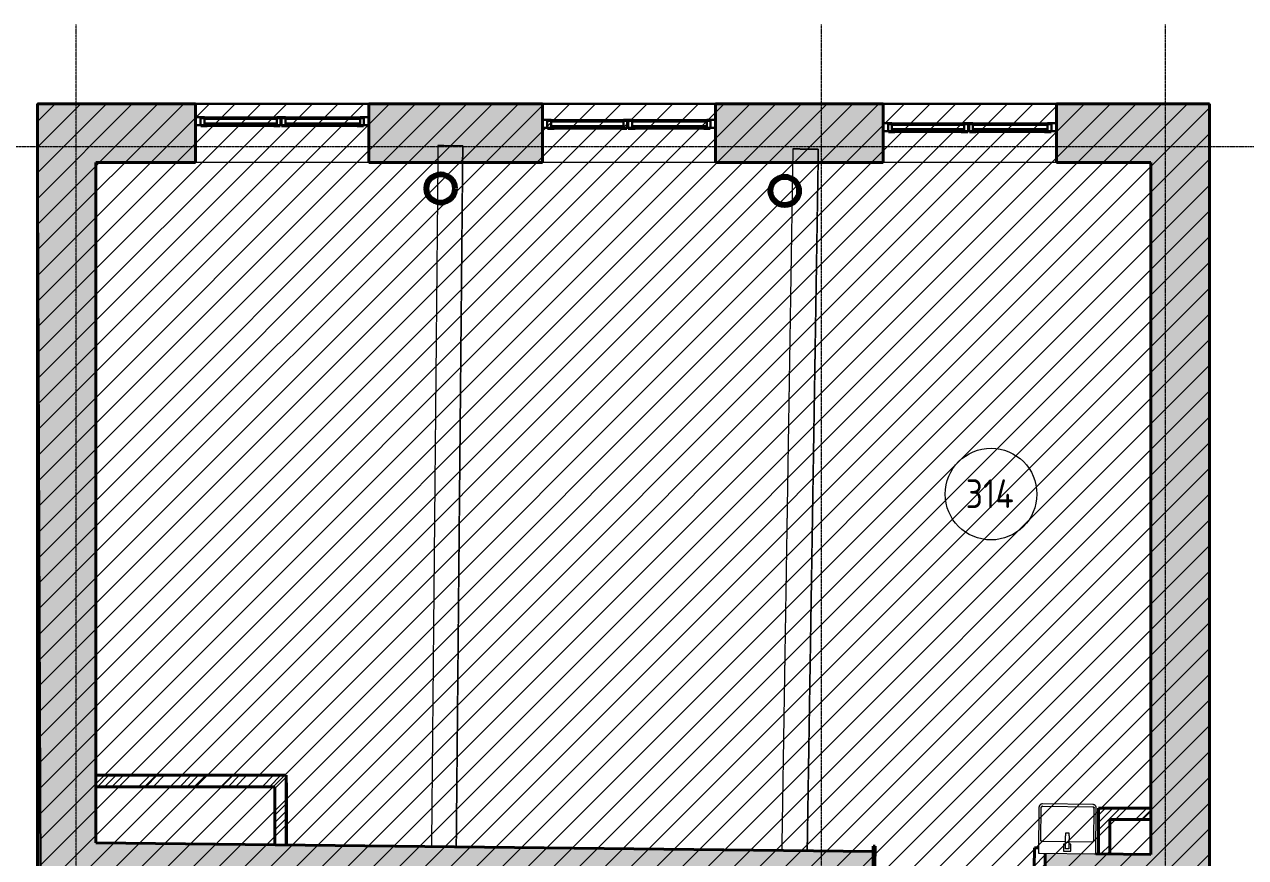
# Model space of a CAD drawing. Header units: millimetres. Extents: x -11886 to 379896, y -8130 to 47743.
# Drawn here: x 209586 to 220237, y 37305 to 44572 of the extents above; entities that cross this region are included whole.
import ezdxf

# ---------------------------------------------------------------- set-up
doc = ezdxf.new("R2010")
doc.units = ezdxf.units.MM
for name, pattern in [('ADSK_Линия сетки', [25, 20, -2.5, 0, -2.5]), ('ADSK_Сверху', [4.5, 3, -1.5]), ('ADSK_Снесено', [4.5, 3, -1.5])]:
    doc.linetypes.add(name, pattern=pattern)
for name, color, linetype, lineweight, true_color in [('_ Окна', 5, 'Continuous', 30, 0x0000ff), ('Витраж', 5, 'Continuous', 18, 0x0000ff), ('Окна', 5, 'Continuous', 18, 0x0000ff), ('Панели витража', 5, 'Continuous', 18, 0x0000ff), ('планы со стояками отопление_dwg', 7, 'Continuous', 9, 0x767676), ('Сантехника', 5, 'Continuous', 18, 0x0000ff), ('Стены внутренние', 5, 'Continuous', 18, 0x0000ff), ('Стены наружные', 1, 'ADSK_Снесено', 18, 0xff0000)]:
    doc.layers.add(name, color=color, linetype=linetype, lineweight=lineweight, true_color=true_color)
for name, color, linetype, lineweight in [('Каркас', 7, 'Continuous', 18), ('Марки помещений', 7, 'Continuous', 20), ('Оси', 7, 'Continuous', 9), ('Стены', 7, 'Continuous', 18), ('Стены разрез', 7, 'Continuous', 40), ('стояки', 7, 'Continuous', 9)]:
    doc.layers.add(name, color=color, linetype=linetype, lineweight=lineweight)
doc.styles.add('GOST Common_2', font='GOST_Common.ttf', dxfattribs={"width": 0.9, "height": 250})
pattern_1 = [(45, (215977.25, 150), (-179.6051, 179.6051), []), (45, (216040.75, 150), (0, 359.2102), []), (45, (215913.75, 150), (0, 359.2102), [])]

# ---------------------------------------------------------------- blocks, each defined once
blk = doc.blocks.new('Витраж-тент со смещением вовне - 60мм 34 сдвиг-2061685-03 План 3-го этажа')
at = {"layer": '_ Окна', "color": 161, "linetype": 'ADSK_Сверху', "true_color": 0xaaaaff}
for p, q in [((-349.5, 25), (-349.5, -45)), ((-349.5, 25), (-315.5, 25)), ((-349.5, -45), (-349.5, 25)), ((349.5, 25), (315.5, 25)), ((349.5, -45), (349.5, 25)), ((349.5, -45), (349.5, 25)), ((-289.5, -45), (-349.5, -45)), ((-289.5, -35), (-289.5, -45)), ((289.5, -35), (289.5, -45)), ((289.5, -45), (349.5, -45))]:
    blk.add_line(p, q, dxfattribs=at)
at = {"layer": 'Окна', "color": 161, "linetype": 'ADSK_Сверху', "true_color": 0xaaaaff}
blk.add_line((-289.5, -45), (289.5, -45), dxfattribs=at)
blk = doc.blocks.new('Прямоугольный импост - 70х20_56мм-1433842-03 План 3-го этажа')
at = {"layer": 'Витраж', "color": 161, "linetype": 'ADSK_Сверху', "true_color": 0xaaaaff}
for p, q in [((-4153, 43614), (-4115, 43614)), ((-3464, 43614), (-3388, 43614)), ((-3388, 43544), (-3388, 43614)), ((-4153, 43544), (-4115, 43544)), ((-3464, 43544), (-3388, 43544))]:
    blk.add_line(p, q, dxfattribs=at)
blk = doc.blocks.new('Прямоугольный импост - 70х20_56мм-1257200-03 План 3-го этажа')
at = {"layer": 'Витраж', "color": 161, "linetype": 'ADSK_Сверху', "true_color": 0xaaaaff}
for p, q in [((-76, 35), (0, 35)), ((0, 35), (0, -35)), ((0, -35), (-76, -35))]:
    blk.add_line(p, q, dxfattribs=at)
blk = doc.blocks.new('Прямоугольный импост - 70х20_56мм-1257201-03 План 3-го этажа')
at = {"layer": 'Витраж', "color": 161, "linetype": 'ADSK_Сверху', "true_color": 0xaaaaff}
for p, q in [((0, 35), (-76, 35)), ((0, -35), (0, 35)), ((-76, -35), (0, -35))]:
    blk.add_line(p, q, dxfattribs=at)
blk = doc.blocks.new('Витраж-тент со смещением вовне - 60мм 34 сдвиг-2061687-03 План 3-го этажа')
at = {"layer": '_ Окна', "color": 161, "linetype": 'ADSK_Сверху', "true_color": 0xaaaaff}
for p, q in [((-359.5, 25), (-359.5, -45)), ((-359.5, 25), (-325.5, 25)), ((-359.5, -45), (-359.5, 25)), ((359.5, 25), (325.5, 25)), ((359.5, -45), (359.5, 25)), ((359.5, -45), (359.5, 25)), ((-299.5, -45), (-359.5, -45)), ((-299.5, -35), (-299.5, -45)), ((299.5, -35), (299.5, -45)), ((299.5, -45), (359.5, -45))]:
    blk.add_line(p, q, dxfattribs=at)
at = {"layer": 'Окна', "color": 161, "linetype": 'ADSK_Сверху', "true_color": 0xaaaaff}
blk.add_line((-299.5, -45), (299.5, -45), dxfattribs=at)
blk = doc.blocks.new('Прямоугольный импост - 70х20_56мм-1245127-03 План 3-го этажа')
at = {"layer": 'Витраж', "color": 161, "linetype": 'ADSK_Сверху', "true_color": 0xaaaaff}
for p, q in [((-4898, 43614), (-4898, 43544)), ((-4898, 43614), (-4822, 43614)), ((-4191, 43614), (-4153, 43614)), ((-4898, 43544), (-4822, 43544)), ((-4191, 43544), (-4153, 43544))]:
    blk.add_line(p, q, dxfattribs=at)
blk = doc.blocks.new('Прямоугольный импост - 70х76мм-1464156-03 План 3-го этажа')
at = {"layer": 'Витраж', "color": 161, "linetype": 'ADSK_Сверху', "true_color": 0xaaaaff}
for p, q in [((-38, 35), (38, 35)), ((38, -35), (-38, -35))]:
    blk.add_line(p, q, dxfattribs=at)
blk = doc.blocks.new('Прямоугольный импост - 70х60мм-1433844-03 План 3-го этажа')
at = {"layer": 'Витраж', "color": 161, "linetype": 'ADSK_Сверху', "true_color": 0xaaaaff}
for p, q in [((-4115, 43614), (-4115, 43544)), ((-4115, 43614), (-3464, 43614)), ((-3464, 43544), (-3464, 43614)), ((-4115, 43544), (-3464, 43544))]:
    blk.add_line(p, q, dxfattribs=at)
blk = doc.blocks.new('Прямоугольный импост - 70х60мм-1245129-03 План 3-го этажа')
at = {"layer": 'Витраж', "color": 161, "linetype": 'ADSK_Сверху', "true_color": 0xaaaaff}
for p, q in [((-4822, 43614), (-4822, 43544)), ((-4822, 43614), (-4191, 43614)), ((-4191, 43544), (-4191, 43614)), ((-4822, 43544), (-4191, 43544))]:
    blk.add_line(p, q, dxfattribs=at)
blk = doc.blocks.new('Системная панель - _AR_Стекло_40мм_привязка по центру-1245161-03 План 3-го этажа')
at = {"layer": 'Панели витража', "lineweight": 30}
for p, q in [((315.5, 20), (-315.5, 20)), ((-315.5, 20), (-315.5, -20)), ((315.5, -20), (315.5, 20)), ((-315.5, -20), (315.5, -20))]:
    blk.add_line(p, q, dxfattribs=at)
blk = doc.blocks.new('Прямоугольный импост - 70х40_56мм-1245126-03 План 3-го этажа')
at = {"layer": 'Витраж'}
for p, q in [((-4191, 43614), (-4822, 43614)), ((-4191, 43544), (-4822, 43544))]:
    blk.add_line(p, q, dxfattribs=at)
blk = doc.blocks.new('Прямоугольный импост - 70х20_56мм-1245176-03 План 3-го этажа')
at = {"layer": 'Витраж', "lineweight": 30}
for p, q in [((-76, 35), (0, 35)), ((-76, -35), (-76, 35)), ((0, 35), (0, -35)), ((0, -35), (-76, -35))]:
    blk.add_line(p, q, dxfattribs=at)
blk = doc.blocks.new('Прямоугольный импост - 70х20_56мм-1245178-03 План 3-го этажа')
at = {"layer": 'Витраж', "lineweight": 30}
for p, q in [((0, 35), (-76, 35)), ((-76, 35), (-76, -35)), ((0, -35), (0, 35)), ((-76, -35), (0, -35))]:
    blk.add_line(p, q, dxfattribs=at)
blk = doc.blocks.new('Системная панель - _AR_Стекло_40мм_привязка по центру-1433845-03 План 3-го этажа')
at = {"layer": 'Панели витража', "lineweight": 30}
for p, q in [((325.5, 20), (-325.5, 20)), ((-325.5, 20), (-325.5, -20)), ((325.5, -20), (325.5, 20)), ((-325.5, -20), (325.5, -20))]:
    blk.add_line(p, q, dxfattribs=at)
blk = doc.blocks.new('Прямоугольный импост - 70х40_56мм-1433843-03 План 3-го этажа')
at = {"layer": 'Витраж'}
for p, q in [((-3464, 43614), (-4115, 43614)), ((-3464, 43544), (-4115, 43544))]:
    blk.add_line(p, q, dxfattribs=at)
blk = doc.blocks.new('Прямоугольный импост - 70х76мм-1245173-03 План 3-го этажа')
at = {"layer": 'Витраж', "lineweight": 30}
for p, q in [((-38, 35), (38, 35)), ((-38, -35), (-38, 35)), ((38, 35), (38, -35)), ((38, -35), (-38, -35))]:
    blk.add_line(p, q, dxfattribs=at)
blk = doc.blocks.new('Новые проёмы 3 этаж - Новые проёмы 3 этаж-1676495-03 План 3-го этажа')
at = {"layer": 'Стены'}
h = blk.add_hatch(dxfattribs=at)
h.set_pattern_fill('FP_4', color=256, style=0, pattern_type=2)
h.set_pattern_definition([(45, (0, 0), (-70.71068, 70.71068), [])])
h.paths.add_polyline_path([(2506, 36771), (2506, 36812), (2456, 36812), (2456, 36772), (2486, 36772)])
h.paths.add_polyline_path([(2416, 36773), (2416, 36813), (2456, 36813), (2456, 36853), (2447, 36853), (2447, 36883), (2507, 36882), (2510, 37192), (2453, 37193), (2453, 37240), (2418, 37239), (2409, 36773)])
h.paths.add_polyline_path([(1020, 36798), (1020, 36829), (1006, 36829), (1006, 36798), (1010, 36798)])
h.paths.add_polyline_path([(1022, 36899), (1028, 37256), (1011, 37256), (1007, 36899), (1011, 36899)])
at = {"layer": 'Стены разрез'}
for p, q in [((1011, 37256), (1007, 36899)), ((1028, 37256), (1011, 37256)), ((1022, 36899), (1028, 37256)), ((2418, 37240), (2409, 36773)), ((2454, 37240), (2418, 37240)), ((2507, 36882), (2510, 37192))]:
    blk.add_line(p, q, dxfattribs=at)
blk = doc.blocks.new('Parametric_Porcelain_bathroom_sink_20774 - 500х430мм-V214-03 План 3-го этажа')
at = {"layer": 'Сантехника'}
for p, q in [((-125, 540), (-125, 140)), ((-105, 253), (-105, 540)), ((345, 570), (-95, 570)), ((-95, 550), (345, 550)), ((355, 540), (355, 253)), ((375, 140), (375, 540)), ((110, 243), (-95, 243)), ((93, 221), (93, 162)), ((110, 223), (95, 223)), ((140, 319), (110, 319)), ((110, 319), (110, 296)), ((140, 319), (110, 319)), ((110, 236), (110, 296)), ((110, 201), (110, 236)), ((140, 236), (110, 236)), ((140, 296), (140, 319)), ((140, 296), (140, 236)), ((345, 243), (140, 243)), ((140, 236), (140, 201)), ((155, 223), (140, 223)), ((156, 162), (156, 221)), ((-125, 140), (-120, 140)), ((-120, 140), (-115, 140)), ((-115, 140), (365, 140)), ((95, 160), (155, 160)), ((110, 181), (110, 201)), ((140, 181), (110, 181)), ((140, 201), (140, 181)), ((365, 140), (370, 140)), ((370, 140), (375, 140))]:
    blk.add_line(p, q, dxfattribs=at)
at = {"layer": 'Сантехника', "flags": 128}
for points in [[(-95, 570), (-96, 570), (-97, 570), (-99, 570), (-100, 570), (-101, 569), (-102, 569), (-103, 569), (-104, 568), (-106, 568), (-107, 568), (-108, 567), (-109, 567), (-110, 566), (-111, 565), (-112, 565), (-113, 564), (-114, 563), (-115, 563), (-116, 562), (-117, 561), (-117, 560), (-118, 559), (-119, 558), (-120, 557), (-120, 556), (-121, 555), (-121, 554), (-122, 553), (-123, 552), (-123, 551), (-123, 550), (-124, 549), (-124, 547), (-124, 546), (-125, 545), (-125, 544), (-125, 543), (-125, 542), (-125, 540), (-125, 540)], [(-105, 540), (-105, 540), (-105, 541), (-105, 541), (-105, 542), (-105, 542), (-105, 542), (-105, 543), (-104, 543), (-104, 544), (-104, 544), (-104, 544), (-104, 545), (-104, 545), (-103, 545), (-103, 546), (-103, 546), (-103, 546), (-103, 547), (-102, 547), (-102, 547), (-102, 547), (-101, 548), (-101, 548), (-101, 548), (-100, 548), (-100, 549), (-100, 549), (-99, 549), (-99, 549), (-99, 549), (-98, 549), (-98, 550), (-97, 550), (-97, 550), (-97, 550), (-96, 550), (-96, 550), (-96, 550), (-95, 550), (-95, 550)], [(-105, 541), (-105, 541), (-105, 541), (-105, 540), (-105, 540)], [(-101, 548), (-101, 548), (-102, 548), (-102, 547), (-102, 547), (-102, 547)], [(-95, 550), (-95, 550), (-96, 550), (-96, 550), (-97, 550)], [(375, 540), (375, 541), (375, 542), (375, 544), (375, 545), (374, 546), (374, 547), (374, 548), (373, 549), (373, 551), (373, 552), (372, 553), (372, 554), (371, 555), (370, 556), (370, 557), (369, 558), (368, 559), (368, 560), (367, 561), (366, 562), (365, 562), (364, 563), (363, 564), (362, 565), (361, 565), (360, 566), (359, 566), (358, 567), (357, 568), (356, 568), (355, 568), (354, 569), (352, 569), (351, 569), (350, 570), (349, 570), (348, 570), (347, 570), (345, 570), (345, 570)], [(346, 550), (346, 550), (346, 550), (345, 550), (345, 550)], [(345, 550), (345, 550), (346, 550), (346, 550), (347, 550), (347, 550), (347, 550), (348, 550), (348, 549), (349, 549), (349, 549), (349, 549), (350, 549), (350, 549), (350, 548), (351, 548), (351, 548), (351, 548), (352, 548), (352, 547), (352, 547), (352, 547), (353, 546), (353, 546), (353, 546), (353, 545), (354, 545), (354, 545), (354, 544), (354, 544), (354, 544), (354, 543), (355, 543), (355, 542), (355, 542), (355, 542), (355, 541), (355, 541), (355, 541), (355, 540), (355, 540)], [(353, 546), (353, 546), (353, 547), (352, 547), (352, 547), (352, 547)], [(355, 540), (355, 540), (355, 541), (355, 541), (355, 542)], [(-105, 253), (-105, 253), (-105, 252), (-105, 252), (-105, 252)], [(-95, 243), (-95, 243), (-96, 243), (-96, 243), (-97, 243), (-97, 243), (-97, 243), (-98, 244), (-98, 244), (-99, 244), (-99, 244), (-99, 244), (-100, 244), (-100, 244), (-100, 245), (-101, 245), (-101, 245), (-101, 245), (-102, 246), (-102, 246), (-102, 246), (-102, 246), (-103, 247), (-103, 247), (-103, 247), (-103, 248), (-104, 248), (-104, 248), (-104, 249), (-104, 249), (-104, 250), (-104, 250), (-105, 250), (-105, 251), (-105, 251), (-105, 251), (-105, 252), (-105, 252), (-105, 253), (-105, 253), (-105, 253)], [(-103, 247), (-103, 247), (-103, 247), (-102, 246), (-102, 246), (-102, 246)], [(-96, 243), (-96, 243), (-96, 243), (-95, 243), (-95, 243)], [(355, 253), (355, 253), (355, 252), (355, 252), (355, 252), (355, 251), (355, 251), (355, 250), (354, 250), (354, 250), (354, 249), (354, 249), (354, 249), (354, 248), (353, 248), (353, 248), (353, 247), (353, 247), (353, 247), (352, 246), (352, 246), (352, 246), (351, 245), (351, 245), (351, 245), (350, 245), (350, 245), (350, 244), (349, 244), (349, 244), (349, 244), (348, 244), (348, 244), (347, 243), (347, 243), (347, 243), (346, 243), (346, 243), (346, 243), (345, 243), (345, 243)], [(345, 243), (345, 243), (346, 243), (346, 243), (347, 243)], [(351, 245), (351, 245), (352, 246), (352, 246), (352, 246), (352, 246)], [(355, 252), (355, 252), (355, 253), (355, 253), (355, 253)]]:
    blk.add_lwpolyline(points, dxfattribs=at)
at = {"layer": 'Сантехника'}
for centre, radius, start, end in [((95, 221), 1.87, 120, 150), ((95, 221), 1.87, 90, 180), ((95, 221), 1.87, 120, 150), ((95, 221), 1.87, 120, 150), ((155, 221), 1.87, 0, 90), ((155, 221), 1.87, 30, 60), ((155, 221), 1.87, 30, 60), ((155, 221), 1.87, 30, 60), ((95, 162), 1.49, 180, 270), ((155, 162), 1.49, 270, 360)]:
    blk.add_arc(centre, radius, start, end, dxfattribs=at)
blk = doc.blocks.new('планы со стояками отопление_dwg-1484427-03 План 3-го этажа')
at = {"layer": 'стояки', "color": 246, "lineweight": 80, "true_color": 0x7f001f}
for centre in [(168338, 366607), (171339, 366586)]:
    blk.add_circle(centre, 124, dxfattribs=at)
blk = doc.blocks.new('ADSK_Марка_Помещение_ОдноЗначение - Номер-247393-03 План 3-го этажа')
at = {"layer": 'Марки помещений'}
blk.add_circle((0, 0), 4, dxfattribs=at)

msp = doc.modelspace()

# ---------------------------------------------------------------- hatches: boundary and pattern name
at = {"lineweight": 13, "true_color": 0x636466, "transparency": 33554559}
h = msp.add_hatch(dxfattribs=at)
h.set_pattern_fill('ANSI31', color=251, scale=50)
h.set_pattern_definition([(45, (215977.25, 85026.59), (-112.2532, 112.2532), [])])
h.paths.add_polyline_path([(219920.75, 43878.87), (209698.5, 43878.87), (209836.21, 8679.25), (216748.38, 8679.25), (216748.38, 12721.22), (219362.47, 12721.22), (219358.89, 13231.22), (219307.35, 21068.63), (219920.75, 21068.63)])
at = {"layer": 'Стены внутренние', "lineweight": 9}
h = msp.add_hatch(dxfattribs=at)
h.set_pattern_fill('FP_1', color=256, style=0, pattern_type=2)
h.set_pattern_definition(pattern_1)
h.paths.add_polyline_path([(211846.86, 37922.54), (211868.99, 37922.54), (211868.99, 38022.54), (210208.5, 38022.54), (210208.5, 37922.54), (211768.99, 37922.54)])
h = msp.add_hatch(dxfattribs=at)
h.set_pattern_fill('FP_1', color=256, style=0, pattern_type=2)
h.set_pattern_definition(pattern_1)
h.paths.add_polyline_path([(211868.99, 37415.24), (211868.99, 37922.54), (211768.99, 37922.54), (211768.99, 37416.34)])
h = msp.add_hatch(dxfattribs=at)
h.set_pattern_fill('FP_1', color=256, style=0, pattern_type=2)
h.set_pattern_definition(pattern_1)
h.paths.add_polyline_path([(219053.49, 37335.88), (219053.49, 37736.48), (218953.49, 37736.48), (218953.49, 37336.98)])
h = msp.add_hatch(dxfattribs=at)
h.set_pattern_fill('FP_1', color=256, style=0, pattern_type=2)
h.set_pattern_definition(pattern_1)
h.paths.add_polyline_path([(219410.75, 37636.48), (219410.75, 37736.48), (219053.49, 37736.48), (219053.49, 37636.48), (219391.22, 37636.48)])
at = {"layer": 'Стены внутренние', "true_color": 0xc0c0c0}
h = msp.add_hatch(color=9, dxfattribs=at)
h.paths.add_polyline_path([(219410.75, 36951.91), (219410.75, 37331.93), (218487.65, 37342.13), (218484.23, 36962.14), (219391.22, 36952.13)])
h.paths.add_polyline_path([(216983.54, 36978.72), (216987.74, 37358.7), (210208.5, 37433.58), (210208.5, 37053.56), (216724.82, 36981.58)])
at = {"layer": 'Стены наружные', "linetype": 'Continuous', "true_color": 0xc0c0c0}
h = msp.add_hatch(color=9, dxfattribs=at)
h.paths.add_polyline_path([(219410.75, 43368.87), (219410.75, 43878.87), (218586.19, 43878.87), (218586.19, 43368.87), (219371.26, 43368.87)])
h.paths.add_polyline_path([(215887.63, 43368.87), (217076.19, 43368.87), (217076.19, 43878.87), (215613.02, 43878.87), (215613.02, 43368.87)])
h.paths.add_polyline_path([(214103.02, 43368.87), (214103.02, 43878.87), (212588.92, 43878.87), (212588.92, 43368.87)])
h.paths.add_polyline_path([(210208.5, 43368.87), (211078.92, 43368.87), (211078.92, 43878.87), (209698.5, 43878.87), (209698.5, 43368.87), (210154.14, 43368.87)])
h = msp.add_hatch(color=9, dxfattribs=at)
h.paths.add_polyline_path([(219920.75, 21068.63), (219920.75, 22173.15), (219410.75, 22173.15), (219410.75, 21068.63), (219687.38, 21068.63)])
h.paths.add_polyline_path([(219606.78, 23943.15), (219920.75, 23943.15), (219920.75, 26198.62), (219410.75, 26198.62), (219410.75, 23943.15), (219597.82, 23943.15)])
h.paths.add_polyline_path([(219920.75, 27968.62), (219920.75, 30239.62), (219410.75, 30239.62), (219410.75, 27968.62), (219592.83, 27968.62)])
h.paths.add_polyline_path([(219920.75, 32009.62), (219920.75, 34241.58), (219410.75, 34241.58), (219410.75, 32009.62), (219592.83, 32009.62)])
h.paths.add_polyline_path([(219541.25, 36011.58), (219920.75, 36011.58), (219920.75, 43878.87), (219410.75, 43878.87), (219410.75, 36011.58)])
h = msp.add_hatch(color=9, dxfattribs=at)
h.paths.add_polyline_path([(209836.21, 21135.08), (210208.5, 21135.08), (210208.5, 22259.26), (209698.5, 22259.26), (209698.5, 21135.08)])
h.paths.add_polyline_path([(210029.23, 24029.26), (210208.5, 24029.26), (210208.5, 26191.19), (209698.5, 26191.19), (209698.5, 24029.26)])
h.paths.add_polyline_path([(210208.5, 27961.19), (210208.5, 30218.98), (209698.5, 30218.98), (209698.5, 27961.19), (210043.37, 27961.19)])
h.paths.add_polyline_path([(210029.23, 31988.98), (210208.5, 31988.98), (210208.5, 34264.95), (209698.5, 34264.95), (209698.5, 31988.98)])
h.paths.add_polyline_path([(209698.5, 36034.95), (210208.5, 36034.95), (210208.5, 43368.87), (209698.5, 43368.87), (209698.5, 39633.31)])

# ---------------------------------------------------------------- linework, layer by layer
at = {"color": 251, "lineweight": 30, "true_color": 0x636466}
msp.add_lwpolyline([(216267.75, 8679.25), (209836.21, 8679.25), (209698.5, 43878.87), (219920.75, 43878.87), (219920.75, 21068.63), (219307.35, 21068.63), (219358.89, 13231.22)], dxfattribs=at)
at = {"layer": 'Каркас', "color": 253, "linetype": 'ADSK_Сверху', "true_color": 0xb2b2b2}
for p, q in [((213192.7, 43514.87), (213135.91, 37401.24)), ((213192.7, 43514.87), (213408.99, 43512.86)), ((213352.19, 37398.85), (213408.99, 43512.86)), ((216287.99, 43486.26), (216190.94, 37367.5)), ((216287.99, 43486.26), (216510.16, 43482.73)), ((216413.13, 37365.04), (216510.16, 43482.73)), ((213135.91, 37401.24), (213352.19, 37398.85)), ((216190.94, 37367.5), (216413.13, 37365.04))]:
    msp.add_line(p, q, dxfattribs=at)
at = {"layer": 'Каркас', "color": 253, "linetype": 'ADSK_Сверху', "true_color": 0xaaaaaa}
for p, q in [((213192.7, 43514.87), (213135.91, 37401.24)), ((213408.99, 43512.86), (213192.7, 43514.87)), ((213408.99, 43512.86), (213352.19, 37398.85)), ((216287.99, 43486.26), (216190.94, 37367.5)), ((216510.16, 43482.73), (216287.99, 43486.26)), ((216510.16, 43482.73), (216413.13, 37365.04)), ((213352.19, 37398.85), (213135.91, 37401.24)), ((216413.13, 37365.04), (216190.94, 37367.5))]:
    msp.add_line(p, q, dxfattribs=at)
at = {"layer": 'Оси', "linetype": 'ADSK_Линия сетки'}
for p, q in [((210037.16, -5309.21), (210037.16, 44571.85)), ((216537.16, -5309.21), (216537.16, 44571.85)), ((219537.16, -5309.21), (219537.16, 44571.85)), ((204891.03, 43506.79), (273118.97, 43506.79))]:
    msp.add_line(p, q, dxfattribs=at)
at = {"layer": 'Стены внутренние', "color": 18, "lineweight": 40, "true_color": 0x000000}
for p, q in [((211868.99, 38022.54), (210208.5, 38022.54)), ((210208.5, 38022.54), (210208.5, 37922.54)), ((210208.5, 37922.54), (211768.99, 37922.54)), ((211768.99, 37922.54), (211768.99, 37416.34)), ((211868.99, 37415.24), (211868.99, 38022.54)), ((218953.49, 37736.48), (218953.49, 37336.98)), ((219410.75, 37736.48), (218953.49, 37736.48)), ((219410.75, 37636.48), (219410.75, 37736.48)), ((219053.49, 37335.88), (219053.49, 37636.48)), ((219053.49, 37636.48), (219410.75, 37636.48)), ((216987.74, 37358.7), (210208.5, 37433.58)), ((216984.32, 37048.72), (216987.74, 37358.7)), ((218487.65, 37342.13), (218484.23, 37032.15)), ((219410.75, 37331.93), (218929.97, 37337.24))]:
    msp.add_line(p, q, dxfattribs=at)
at = {"layer": 'Стены внутренние', "color": 18, "linetype": 'ADSK_Сверху', "true_color": 0x000000}
for p, q in [((210208.5, 37922.54), (210208.5, 37955.63)), ((210208.5, 37922.54), (211768.99, 37922.54)), ((211768.99, 37922.54), (211768.99, 37416.34)), ((211880.99, 37415.1), (211880.99, 37955.63)), ((211880.99, 37415.1), (211768.99, 37416.34))]:
    msp.add_line(p, q, dxfattribs=at)
at = {"layer": 'Стены наружные', "color": 18, "linetype": 'Continuous', "lineweight": 40, "true_color": 0x000000}
for p, q in [((211078.92, 43878.87), (209698.5, 43878.87)), ((209698.5, 43878.87), (209698.5, 36034.95)), ((211078.92, 43368.87), (211078.92, 43878.87)), ((214103.02, 43878.87), (212588.92, 43878.87)), ((212588.92, 43878.87), (212588.92, 43368.87)), ((214103.02, 43368.87), (214103.02, 43878.87)), ((217076.19, 43878.87), (215613.02, 43878.87)), ((215613.02, 43878.87), (215613.02, 43368.87)), ((217076.19, 43368.87), (217076.19, 43878.87)), ((219920.75, 43878.87), (218586.19, 43878.87)), ((218586.19, 43878.87), (218586.19, 43368.87)), ((219920.75, 36011.58), (219920.75, 43878.87)), ((210208.5, 43368.87), (211078.92, 43368.87)), ((210208.5, 38022.54), (210208.5, 43368.87)), ((212588.92, 43368.87), (214103.02, 43368.87)), ((215613.02, 43368.87), (217076.19, 43368.87)), ((218586.19, 43368.87), (219410.75, 43368.87)), ((219410.75, 43368.87), (219410.75, 37736.48)), ((210208.5, 37433.58), (210208.5, 37922.54)), ((219410.75, 37636.48), (219410.75, 37331.93))]:
    msp.add_line(p, q, dxfattribs=at)
at = {"layer": 'Стены наружные', "color": 18, "linetype": 'Continuous', "true_color": 0x000000}
for p, q in [((211078.92, 43878.87), (212588.92, 43878.87)), ((214103.02, 43878.87), (215613.02, 43878.87)), ((217076.19, 43878.87), (218586.19, 43878.87)), ((212588.92, 43368.87), (211078.92, 43368.87)), ((215613.02, 43368.87), (214103.02, 43368.87)), ((218586.19, 43368.87), (217076.19, 43368.87))]:
    msp.add_line(p, q, dxfattribs=at)

# ---------------------------------------------------------------- block references
at = {"layer": '_ Окна', "color": 161, "linetype": 'ADSK_Сверху', "true_color": 0xaaaaff}
for name, p in [('Витраж-тент со смещением вовне - 60мм 34 сдвиг-2061685-03 План 3-го этажа', (211470.42, 43728.98)), ('Витраж-тент со смещением вовне - 60мм 34 сдвиг-2061687-03 План 3-го этажа', (212187.42, 43728.98)), ('Витраж-тент со смещением вовне - 60мм 34 сдвиг-2061685-03 План 3-го этажа', (214494.52, 43705.38)), ('Витраж-тент со смещением вовне - 60мм 34 сдвиг-2061687-03 План 3-го этажа', (215211.52, 43705.38)), ('Витраж-тент со смещением вовне - 60мм 34 сдвиг-2061685-03 План 3-го этажа', (217467.69, 43676.89)), ('Витраж-тент со смещением вовне - 60мм 34 сдвиг-2061687-03 План 3-го этажа', (218184.69, 43676.89))]:
    msp.add_blockref(name, p, dxfattribs=at)
at = {"layer": 'Витраж', "color": 161, "linetype": 'ADSK_Сверху', "true_color": 0xaaaaff, "rotation": 180}
for p in [(211078.92, 43728.98), (214103.02, 43705.38), (217076.19, 43676.89)]:
    msp.add_blockref('Прямоугольный импост - 70х20_56мм-1257201-03 План 3-го этажа', p, dxfattribs=at)
at = {"layer": 'Витраж', "color": 161, "linetype": 'ADSK_Сверху', "true_color": 0xaaaaff}
for name, p in [('Прямоугольный импост - 70х20_56мм-1245127-03 План 3-го этажа', (215977.25, 150)), ('Прямоугольный импост - 70х60мм-1245129-03 План 3-го этажа', (215977.25, 150)), ('Прямоугольный импост - 70х20_56мм-1433842-03 План 3-го этажа', (215977.25, 150)), ('Прямоугольный импост - 70х60мм-1433844-03 План 3-го этажа', (215977.25, 150)), ('Прямоугольный импост - 70х20_56мм-1245127-03 План 3-го этажа', (219001.35, 126.39)), ('Прямоугольный импост - 70х60мм-1245129-03 План 3-го этажа', (219001.35, 126.39)), ('Прямоугольный импост - 70х20_56мм-1433842-03 План 3-го этажа', (219001.35, 126.39)), ('Прямоугольный импост - 70х60мм-1433844-03 План 3-го этажа', (219001.35, 126.39)), ('Прямоугольный импост - 70х20_56мм-1245127-03 План 3-го этажа', (221974.53, 97.9)), ('Прямоугольный импост - 70х60мм-1245129-03 План 3-го этажа', (221974.53, 97.9)), ('Прямоугольный импост - 70х20_56мм-1433842-03 План 3-го этажа', (221974.53, 97.9)), ('Прямоугольный импост - 70х60мм-1433844-03 План 3-го этажа', (221974.53, 97.9))]:
    msp.add_blockref(name, p, dxfattribs=at)
at = {"layer": 'Витраж', "rotation": 180}
for p in [(211078.92, 43728.98), (214103.02, 43705.38), (217076.19, 43676.89)]:
    msp.add_blockref('Прямоугольный импост - 70х20_56мм-1245178-03 План 3-го этажа', p, dxfattribs=at)
at = {"layer": 'Витраж'}
for name, p in [('Прямоугольный импост - 70х40_56мм-1245126-03 План 3-го этажа', (215977.25, 150)), ('Прямоугольный импост - 70х40_56мм-1433843-03 План 3-го этажа', (215977.25, 150)), ('Прямоугольный импост - 70х40_56мм-1245126-03 План 3-го этажа', (219001.35, 126.39)), ('Прямоугольный импост - 70х40_56мм-1433843-03 План 3-го этажа', (219001.35, 126.39)), ('Прямоугольный импост - 70х40_56мм-1245126-03 План 3-го этажа', (221974.53, 97.9)), ('Прямоугольный импост - 70х40_56мм-1433843-03 План 3-го этажа', (221974.53, 97.9))]:
    msp.add_blockref(name, p, dxfattribs=at)
at = {"layer": 'Витраж', "color": 161, "linetype": 'ADSK_Сверху', "true_color": 0xaaaaff, "extrusion": (0, 0, -1), "rotation": 180}
for name, p in [('Прямоугольный импост - 70х76мм-1464156-03 План 3-го этажа', (-211823.92, 43728.98)), ('Прямоугольный импост - 70х20_56мм-1257200-03 План 3-го этажа', (-212588.92, 43728.98)), ('Прямоугольный импост - 70х76мм-1464156-03 План 3-го этажа', (-214848.02, 43705.38)), ('Прямоугольный импост - 70х20_56мм-1257200-03 План 3-го этажа', (-215613.02, 43705.38)), ('Прямоугольный импост - 70х76мм-1464156-03 План 3-го этажа', (-217821.19, 43676.89)), ('Прямоугольный импост - 70х20_56мм-1257200-03 План 3-го этажа', (-218586.19, 43676.89))]:
    msp.add_blockref(name, p, dxfattribs=at)
at = {"layer": 'Витраж', "extrusion": (0, 0, -1), "rotation": 180}
for name, p in [('Прямоугольный импост - 70х76мм-1245173-03 План 3-го этажа', (-211823.92, 43728.98)), ('Прямоугольный импост - 70х20_56мм-1245176-03 План 3-го этажа', (-212588.92, 43728.98)), ('Прямоугольный импост - 70х76мм-1245173-03 План 3-го этажа', (-214848.02, 43705.38)), ('Прямоугольный импост - 70х20_56мм-1245176-03 План 3-го этажа', (-215613.02, 43705.38)), ('Прямоугольный импост - 70х76мм-1245173-03 План 3-го этажа', (-217821.19, 43676.89)), ('Прямоугольный импост - 70х20_56мм-1245176-03 План 3-го этажа', (-218586.19, 43676.89))]:
    msp.add_blockref(name, p, dxfattribs=at)
at = {"layer": 'Марки помещений', "xscale": 99.99999999999993, "yscale": 99.99999999999993, "zscale": 99.99999999999993}
msp.add_blockref('ADSK_Марка_Помещение_ОдноЗначение - Номер-247393-03 План 3-го этажа', (218016.41, 40475.75), dxfattribs=at)
at = {"layer": 'Панели витража'}
for name, p in [('Системная панель - _AR_Стекло_40мм_привязка по центру-1245161-03 План 3-го этажа', (211470.42, 43728.98)), ('Системная панель - _AR_Стекло_40мм_привязка по центру-1433845-03 План 3-го этажа', (212187.42, 43728.98)), ('Системная панель - _AR_Стекло_40мм_привязка по центру-1245161-03 План 3-го этажа', (214494.52, 43705.38)), ('Системная панель - _AR_Стекло_40мм_привязка по центру-1433845-03 План 3-го этажа', (215211.52, 43705.38)), ('Системная панель - _AR_Стекло_40мм_привязка по центру-1245161-03 План 3-го этажа', (217467.69, 43676.89)), ('Системная панель - _AR_Стекло_40мм_привязка по центру-1433845-03 План 3-го этажа', (218184.69, 43676.89))]:
    msp.add_blockref(name, p, dxfattribs=at)
at = {"layer": 'планы со стояками отопление_dwg', "color": 6, "true_color": 0xff00ff}
msp.add_blockref('планы со стояками отопление_dwg-1484427-03 План 3-го этажа', (44878.56, -323466.25), dxfattribs=at)
at = {"layer": 'Сантехника', "rotation": 359.3671563157863}
msp.add_blockref('Parametric_Porcelain_bathroom_sink_20774 - 500х430мм-V214-03 План 3-го этажа', (218553.62, 37201.39), dxfattribs=at)
at = {"layer": 'Стены'}
msp.add_blockref('Новые проёмы 3 этаж - Новые проёмы 3 этаж-1676495-03 План 3-го этажа', (215977.25, 150), dxfattribs=at)

# ---------------------------------------------------------------- texts
at = {"layer": 'Марки помещений', "lineweight": 9, "insert": (217795.45, 40603.48), "char_height": 250, "width": 548.3542, "attachment_point": 1, "style": 'GOST Common_2'}
msp.add_mtext('314', dxfattribs=at)

doc.saveas('drawing.dxf')
